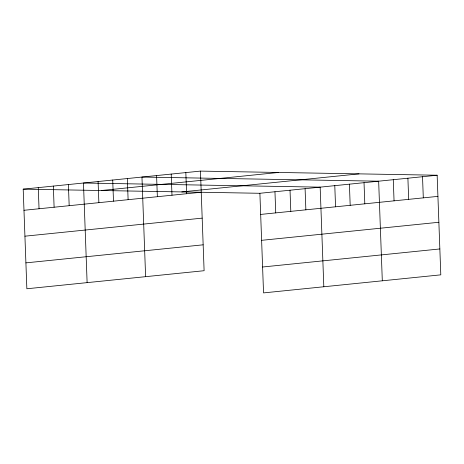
<?xml version="1.0" encoding="UTF-8"?>
<svg xmlns="http://www.w3.org/2000/svg" width="464" height="464" viewBox="0 0 464 464"><rect width="100%" height="100%" fill="white"/><g stroke="black" fill="none" stroke-linecap="round" stroke-linejoin="round"><path stroke-width="0.7" d="M200.454 171.1L204.108 270.715L26.854 288.77L23.2 189.155L200.454 171.1L437.146 175.23L440.8 274.845L263.546 292.9L259.892 193.285L437.146 175.23M101.309 190.518L278.562 172.463M181.784 191.922L359.037 173.867M23.977 210.291L201.225 192.235M24.923 236.188L202.176 218.132M260.669 214.426L437.923 196.371M25.903 262.873L203.157 244.818M261.621 240.323L438.874 222.268M262.595 267.003L439.849 248.948M23.2 189.155L259.892 193.285M422.524 176.72L423.301 197.855M407.902 178.211L408.674 199.346M393.275 179.701L394.052 200.837M382.307 280.801L378.653 181.192L141.961 177.057L145.615 276.672M364.031 182.677L364.808 203.818M349.409 184.167L350.181 205.308M334.782 185.658L335.559 206.793M323.814 286.758L320.16 187.149L83.468 183.019L87.116 282.628M305.092 188.68L305.869 209.821M290.029 190.217L290.8 211.352M274.961 191.754L275.738 212.889M185.832 172.591L186.603 193.726M171.204 174.081L171.982 195.216M156.583 175.572L157.36 196.707M127.339 178.547L128.11 199.688M112.711 180.038L113.489 201.173M98.09 181.528L98.867 202.664M68.399 184.55L69.177 205.691M53.331 186.087L54.108 207.222M38.268 187.624L39.04 208.759"/></g></svg>
